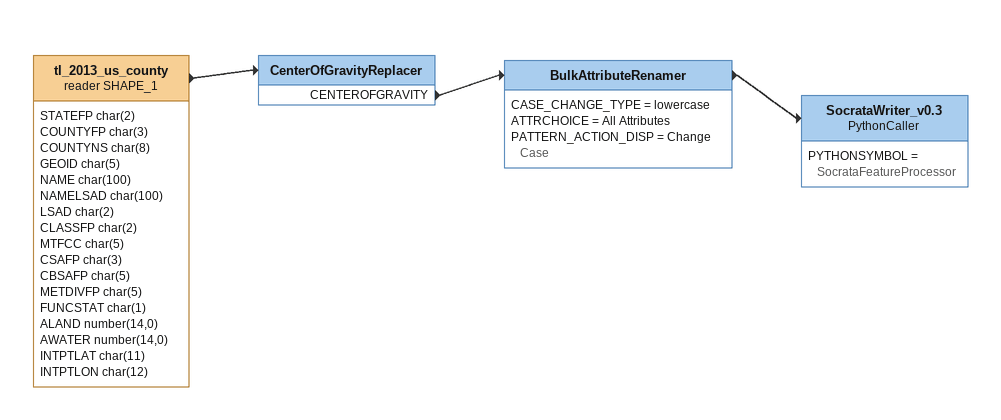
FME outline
tl_2013_us_county (reader SHAPE_1)
    attributes: STATEFP char(2), COUNTYFP char(3), COUNTYNS char(8), GEOID char(5), NAME char(100), NAMELSAD char(100), LSAD char(2), CLASSFP char(2), MTFCC char(5), CSAFP char(3), CBSAFP char(5), METDIVFP char(5), FUNCSTAT char(1), ALAND number(14,0), AWATER number(14,0), INTPTLAT char(11), INTPTLON char(12)
    -> CenterOfGravityReplacer
CenterOfGravityReplacer
    CENTEROFGRAVITY -> BulkAttributeRenamer
BulkAttributeRenamer
    CASE_CHANGE_TYPE = lowercase
    ATTRCHOICE = All Attributes
    PATTERN_ACTION_DISP = Change Case
    -> SocrataWriter_v0.3
SocrataWriter_v0.3: PythonCaller
    PYTHONSYMBOL = SocrataFeatureProcessor
